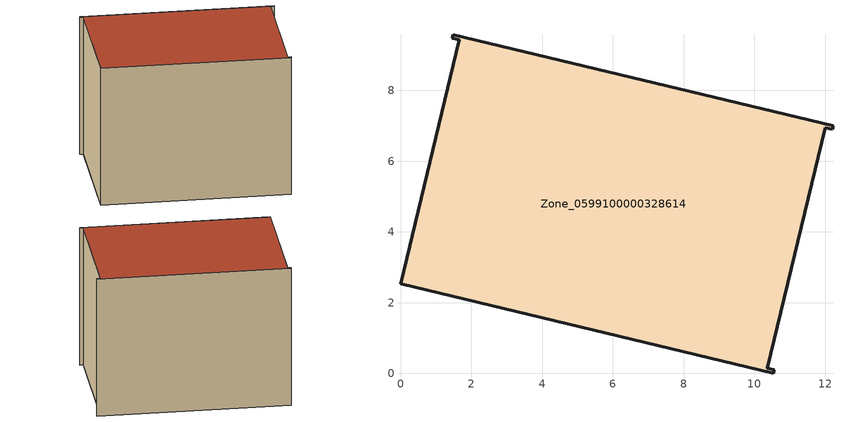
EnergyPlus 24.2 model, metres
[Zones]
Zone_0599100000328614
 floor ground (C_G): 1.66,9.44 1.46,9.48 1.49,9.58 12.22,7 12.2,6.91 12.01,6.95 10.37,0.15 10.56,0.11 10.54,0 0,2.54 z0
 wall outside (C_F): 1.46,9.48 1.66,9.44 0,2.54 10.54,0 10.56,0.11 10.37,0.15 12.01,6.95 12.2,6.91 12.22,7 1.49,9.58 1.46,9.48 z0:8.43
 roof outside (C_R): 12.01,6.95 12.2,6.91 12.22,7 1.49,9.58 1.46,9.48 1.66,9.44 0,2.54 10.54,0 10.56,0.11 10.37,0.15 z8.43
[BUILDING]
Pand.0599100000328614: North Axis=0; Terrain=City; Loads Convergence Tolerance Value=0.04; Temperature Convergence Tolerance Value=0.4; Solar Distribution=FullExterior; Maximum Number of Warmup Days=25; Minimum Number of Warmup Days=1
[Site:Location]
Rotterdam.The.Hague.AP_ZH_NLD Design_Conditions: Latitude=51.96; Longitude=4.45; Time Zone=1; Elevation=-4.5
[SITE:GROUNDTEMPERATURE:BUILDINGSURFACE]
18, 18, 18, 18, 18, 18, 18, 18, 18, 18, 18, 18
[MATERIAL] Thermal Absorptance=0.9; Solar Absorptance=0.7; Visible Absorptance=0.7
Name | Roughness | Thickness | Conductivity | Density | Specific Heat
G.TI.1992-2005 | MediumSmooth | 0.15 | 0.06 | 540 | 1210
F.TI.1992-2005 | Rough | 0.3 | 0.12 | 1920 | 840
R.TI.1992-2005 | MediumRough | 0.2 | 0.08 | 1500 | 1000
[CONSTRUCTION]
C_G: G.TI.1992-2005
C_F: F.TI.1992-2005
C_R: R.TI.1992-2005
[ZONE]
Zone_0599100000328614: Type=1; Multiplier=1; Ceiling Height=Autocalculate; Volume=Autocalculate; Floor Area=autocalculate; Part of Total Floor Area=Yes
[ZONEINFILTRATION:DESIGNFLOWRATE]
Infil_Zone_0599100000328614: Zone or ZoneList or Space or SpaceList=Zone_0599100000328614; Schedule=AlwaysOn; Design Flow Rate Calculation Method=Flow/Area; Flow Rate per Floor Area=0.0015; Constant Term Coefficient=1; Temperature Term Coefficient=0; Velocity Term Coefficient=0; Velocity Squared Term Coefficient=0
[HVACTEMPLATE:ZONE:IDEALLOADSAIRSYSTEM]
Zone_0599100000328614: Maximum Heating Supply Air Temperature=50; Minimum Cooling Supply Air Temperature=13; Maximum Heating Supply Air Humidity Ratio=0.0156; Minimum Cooling Supply Air Humidity Ratio=0.0077; Heating Limit=NoLimit; Cooling Limit=NoLimit; Dehumidification Control Type=ConstantSensibleHeatRatio; Cooling Sensible Heat Ratio=0.7; Dehumidification Setpoint=60; Humidification Control Type=None; Humidification Setpoint=30; Outdoor Air Method=None; Outdoor Air Flow Rate per Person=0.00944; Outdoor Air Flow Rate per Zone Floor Area=0; Outdoor Air Flow Rate per Zone=0; Demand Controlled Ventilation Type=None; Outdoor Air Economizer Type=NoEconomizer; Heat Recovery Type=None; Sensible Heat Recovery Effectiveness=0.7; Latent Heat Recovery Effectiveness=0.65
[ZONECONTROL:THERMOSTAT]
ThermostatControl_Zone_0599100000328614: Zone or ZoneList=Zone_0599100000328614; Control Type Schedule=DualSetpointControlType; Control 1=Thermostat_Zone_0599100000328614; Temperature Difference Between Cutout And Setpoint=0
[THERMOSTATSETPOINT:DUALSETPOINT]
Thermostat_Zone_0599100000328614: Heating Setpoint Temperature Schedule=HeatingSetpoint_Zone_0599100000328614; Cooling Setpoint Temperature Schedule=CoolingSetpoint_Zone_0599100000328614
[SCHEDULE:COMPACT]
HeatingSetpoint_Zone_0599100000328614: Through: 12/31, For: AllDays, Until: 24:00, 21
CoolingSetpoint_Zone_0599100000328614: Through: 12/31, For: AllDays, Until: 24:00, 24
DualSetpointControlType: Through: 12/31, For: AllDays, Until: 24:00, 4
AlwaysOn: Through: 12/31, For: AllDays, Until: 24:00, 1
